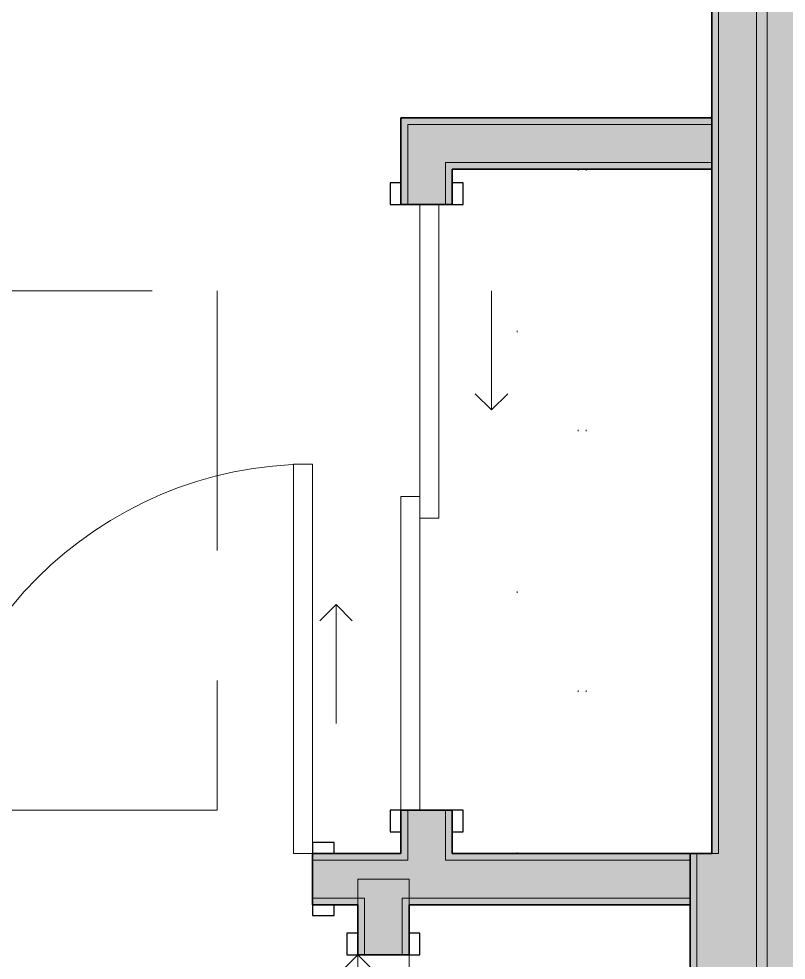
# Model space of a CAD drawing. Header units: inches. Extents: x 6 to 8416, y -388 to 6104.
# Drawn here: x 6475.6 to 6546.5, y 458.3 to 545.3 of the extents above; entities that cross this region are included whole.
import ezdxf

# ---------------------------------------------------------------- set-up
doc = ezdxf.new("R2010")
doc.units = ezdxf.units.IN
doc.header["$MEASUREMENT"] = 0
doc.linetypes.add('Dot 1_16_', pattern=[24, 0, -24])
doc.linetypes.add('Hidden 1_16_', pattern=[36, 24, -12])
for name, color, linetype, lineweight in [('A-DOOR', 31, 'Continuous', 18), ('A-DOOR-FRAM', 31, 'Continuous', 25), ('A-GENM', 13, 'Continuous', 18), ('A-ROOM', 32, 'Continuous', 13), ('A-WALL', 113, 'Continuous', 25), ('A-WALL-PATT', 111, 'Continuous', 35), ('I-WALL', 2, 'Continuous', 25), ('Q-CASE', 31, 'Continuous', 18)]:
    doc.layers.add(name, color=color, linetype=linetype, lineweight=lineweight)

# ---------------------------------------------------------------- blocks, each defined once
blk = doc.blocks.new('Unit-Double-Sliding-Flush-ICC ADA-AM - 56_ x 84_-FG-NR __U-S2 _ SLIDING CLOSET_-5466156-LEVEL 3 - PLAN Copy 1 Copy 1')
at = {"layer": 'A-DOOR', "lineweight": 9}
for p, q in [((-10.5, 14.875), (-9, 13.375)), ((-20, 13.375), (-9, 13.375)), ((-9, 13.375), (-10.5, 11.875)), ((1, 7.375), (-28, 7.375)), ((-28, 7.375), (-28, 5.625)), ((1, 7.375), (1, 5.625)), ((-28, 5.625), (-1, 5.625)), ((-1, 5.625), (1, 5.625)), ((1, 5.625), (-1, 5.625)), ((-1, 3.875), (-1, 5.625)), ((28, 5.625), (1, 5.625)), ((28, 3.875), (28, 5.625)), ((-1, 3.875), (28, 3.875)), ((9, -1), (10.5, 0.5)), ((10.5, -2.5), (9, -1)), ((20, -1), (9, -1))]:
    blk.add_line(p, q, dxfattribs=at)
at = {"layer": 'A-DOOR'}
for p, q in [((1, 7.375), (-28, 7.375)), ((-28, 7.375), (-28, 5.625)), ((1, 5.625), (1, 7.375)), ((-28, 5.625), (1, 5.625)), ((28, 5.625), (-1, 5.625)), ((-1, 5.625), (-1, 3.875)), ((28, 3.875), (28, 5.625)), ((-1, 3.875), (28, 3.875))]:
    blk.add_line(p, q, dxfattribs=at)
at = {"layer": 'A-DOOR-FRAM'}
for p, q in [((-28, 8.375), (-30, 8.375)), ((-30, 8.375), (-30, 7.375)), ((-28, 7.375), (-28, 8.375)), ((30, 8.375), (28, 8.375)), ((28, 8.375), (28, 7.375)), ((30, 7.375), (30, 8.375)), ((-30, 7.375), (-28, 7.375)), ((28, 7.375), (30, 7.375)), ((-28, 2.625), (-30, 2.625)), ((-30, 2.625), (-30, 1.625)), ((-28, 1.625), (-28, 2.625)), ((30, 2.625), (28, 2.625)), ((28, 2.625), (28, 1.625)), ((30, 1.625), (30, 2.625)), ((-30, 1.625), (-28, 1.625)), ((28, 1.625), (30, 1.625))]:
    blk.add_line(p, q, dxfattribs=at)
at = {"layer": 'A-DOOR-FRAM', "lineweight": 18}
for p, q in [((-28, 8.375), (-30, 8.375)), ((-30, 8.375), (-30, 7.375)), ((-28, 8.375), (-28, 7.375)), ((30, 8.375), (28, 8.375)), ((28, 8.375), (28, 7.375)), ((30, 8.375), (30, 7.375)), ((-30, 7.375), (-28, 7.375)), ((28, 7.375), (30, 7.375)), ((-28, 2.625), (-30, 2.625)), ((-30, 2.625), (-30, 1.625)), ((-28, 2.625), (-28, 1.625)), ((30, 2.625), (28, 2.625)), ((28, 2.625), (28, 1.625)), ((30, 2.625), (30, 1.625)), ((-30, 1.625), (-28, 1.625)), ((28, 1.625), (30, 1.625))]:
    blk.add_line(p, q, dxfattribs=at)
blk = doc.blocks.new('CW Closet Shelf-AM - CW Closet Shelf-AM-4421803-LEVEL 3 - PLAN Copy 1 Copy 1')
at = {"layer": 'Q-CASE', "linetype": 'Dot 1_16_', "lineweight": 9}
for p, q in [((-30.887, -42), (-30.887, -24)), ((-30.887, -24), (32.363, -24)), ((32.363, -24), (32.363, -42)), ((-30.887, -35.625), (32.363, -35.625)), ((-30.887, -36.375), (32.363, -36.375)), ((32.363, -42), (-30.887, -42))]:
    blk.add_line(p, q, dxfattribs=at)
blk = doc.blocks.new('Unit-Single-Flush-ICC ADA-AM - 36_ x 84_-NR _U-BE _ BED_-6494243-LEVEL 3 - PLAN Copy 1 Copy 1')
at = {"layer": 'A-DOOR'}
for p, q in [((16.25, 38.375), (18, 38.375)), ((16.25, 2.375), (16.25, 38.375)), ((18, 2.375), (18, 38.375)), ((16.25, 2.375), (18, 2.375))]:
    blk.add_line(p, q, dxfattribs=at)
at = {"layer": 'A-DOOR', "lineweight": 9}
blk.add_arc((18, 2.375), 36, 90, 180, dxfattribs=at)
at = {"layer": 'A-DOOR-FRAM'}
for p, q in [((-18, 3.375), (-20, 3.375)), ((-20, 3.375), (-20, 2.375)), ((-18, 2.375), (-18, 3.375)), ((20, 3.375), (18, 3.375)), ((18, 3.375), (18, 2.375)), ((20, 2.375), (20, 3.375)), ((-20, 2.375), (-18, 2.375)), ((18, 2.375), (20, 2.375)), ((-18, -2.375), (-20, -2.375)), ((-20, -2.375), (-20, -3.375)), ((-18, -3.375), (-18, -2.375)), ((20, -2.375), (18, -2.375)), ((18, -2.375), (18, -3.375)), ((20, -3.375), (20, -2.375)), ((-20, -3.375), (-18, -3.375)), ((18, -3.375), (20, -3.375))]:
    blk.add_line(p, q, dxfattribs=at)
at = {"layer": 'A-DOOR-FRAM', "lineweight": 18}
for p, q in [((-18, 3.375), (-20, 3.375)), ((-20, 3.375), (-20, 2.375)), ((-18, 3.375), (-18, 2.375)), ((20, 3.375), (18, 3.375)), ((18, 3.375), (18, 2.375)), ((20, 3.375), (20, 2.375)), ((-20, 2.375), (-18, 2.375)), ((18, 2.375), (20, 2.375)), ((-20, -3.375), (-20, -2.375)), ((-18, -2.375), (-20, -2.375)), ((-18, -3.375), (-18, -2.375)), ((18, -3.375), (18, -2.375)), ((20, -2.375), (18, -2.375)), ((20, -3.375), (20, -2.375)), ((-20, -3.375), (-18, -3.375)), ((18, -3.375), (20, -3.375))]:
    blk.add_line(p, q, dxfattribs=at)
blk = doc.blocks.new('Unit-Single-Flush-ICC ADA-AM - 36_ x 84_-NR _U-M _ Maintenance_Utility Only_-6560986-LEVEL 3 - PLAN Copy 1 Copy 1')
at = {"layer": 'A-DOOR'}
for p, q in [((-8.693, 26.593), (-7.456, 27.831)), ((18, 2.375), (-7.456, 27.831)), ((16.763, 1.138), (-8.693, 26.593)), ((16.763, 1.138), (18, 2.375))]:
    blk.add_line(p, q, dxfattribs=at)
at = {"layer": 'A-DOOR', "lineweight": 9}
blk.add_arc((18, 2.375), 36, 135, 180, dxfattribs=at)
at = {"layer": 'A-DOOR-FRAM'}
for p, q in [((-18, 3.375), (-20, 3.375)), ((-20, 3.375), (-20, 2.375)), ((-18, 2.375), (-18, 3.375)), ((20, 3.375), (18, 3.375)), ((18, 3.375), (18, 2.375)), ((20, 2.375), (20, 3.375)), ((-20, 2.375), (-18, 2.375)), ((18, 2.375), (20, 2.375)), ((-18, -2.375), (-20, -2.375)), ((-20, -2.375), (-20, -3.375)), ((-18, -3.375), (-18, -2.375)), ((20, -2.375), (18, -2.375)), ((18, -2.375), (18, -3.375)), ((20, -3.375), (20, -2.375)), ((-20, -3.375), (-18, -3.375)), ((18, -3.375), (20, -3.375))]:
    blk.add_line(p, q, dxfattribs=at)
at = {"layer": 'A-DOOR-FRAM', "lineweight": 18}
for p, q in [((-18, 3.375), (-20, 3.375)), ((-20, 3.375), (-20, 2.375)), ((-18, 3.375), (-18, 2.375)), ((20, 3.375), (18, 3.375)), ((18, 3.375), (18, 2.375)), ((20, 3.375), (20, 2.375)), ((-20, 2.375), (-18, 2.375)), ((18, 2.375), (20, 2.375)), ((-20, -3.375), (-20, -2.375)), ((-18, -2.375), (-20, -2.375)), ((-18, -3.375), (-18, -2.375)), ((18, -3.375), (18, -2.375)), ((20, -2.375), (18, -2.375)), ((20, -3.375), (20, -2.375)), ((-20, -3.375), (-18, -3.375)), ((18, -3.375), (20, -3.375))]:
    blk.add_line(p, q, dxfattribs=at)
blk = doc.blocks.new('z Nested-Clearance-Plumbing-AM - Clearance-2223332-LEVEL 3 - PLAN Copy 1 Copy 1')
at = {"layer": 'A-GENM', "linetype": 'Hidden 1_16_', "lineweight": 9}
for p, q in [((-15, -48), (-15, 0)), ((-15, 0), (15, 0)), ((15, 0), (15, -48)), ((15, -48), (-15, -48))]:
    blk.add_line(p, q, dxfattribs=at)

msp = doc.modelspace()

# ---------------------------------------------------------------- hatches: boundary and pattern name
at = {"layer": 'A-WALL-PATT'}
for points in [[(6540.29033733, 495.43577679), (6540.29033733, 623.93577679), (6539.66533733, 623.93577679), (6539.66533733, 495.43577679)], [(6539.66533733, 468.18577679), (6540.29033733, 468.18577679), (6540.29033733, 495.43577679), (6539.66533733, 495.43577679), (6539.66533733, 468.88381081)], [(6538.29033733, 338.68577679), (6538.29033733, 468.18577679), (6537.66533733, 468.18577679), (6537.66533733, 338.68577679)]]:
    msp.add_hatch(color=10, dxfattribs=at).paths.add_polyline_path(points)
at = {"layer": 'A-WALL-PATT', "lineweight": 25, "transparency": 33554560}
msp.add_hatch(color=10, dxfattribs=at).paths.add_polyline_path([(6511.54033733, 535.56077679), (6539.66533733, 535.56077679), (6539.66533733, 536.18577679), (6510.91533733, 536.18577679), (6510.91533733, 535.56077679)])
h = msp.add_hatch(color=10, dxfattribs=at)
h.paths.add_polyline_path([(6511.54033733, 468.18577679), (6511.54033733, 472.18577679), (6510.91533733, 472.18577679), (6510.91533733, 468.18577679)])
h.paths.add_polyline_path([(6510.91533733, 528.18577679), (6511.54033733, 528.18577679), (6511.54033733, 535.56077679), (6510.91533733, 535.56077679), (6510.91533733, 531.43577679)])
at = {"layer": 'A-WALL-PATT', "transparency": 33554560}
msp.add_hatch(color=10, dxfattribs=at).paths.add_polyline_path([(6515.66533733, 531.43577679), (6539.66533733, 531.43577679), (6539.66533733, 532.06077679), (6515.04033733, 532.06077679), (6515.04033733, 531.43577679)])
h = msp.add_hatch(color=10, dxfattribs=at)
h.paths.add_polyline_path([(6515.66533733, 468.18577679), (6515.66533733, 472.18577679), (6515.04033733, 472.18577679), (6515.04033733, 468.18577679)])
h.paths.add_polyline_path([(6515.04033733, 528.18577679), (6515.66533733, 528.18577679), (6515.66533733, 531.43577679), (6515.04033733, 531.43577679)])
at = {"layer": 'A-WALL-PATT', "lineweight": 25, "transparency": 33554560}
h = msp.add_hatch(color=10, dxfattribs=at)
h.paths.add_polyline_path([(6537.66533733, 467.56077679), (6537.66533733, 468.18577679), (6515.04033733, 468.18577679), (6515.04033733, 467.56077679), (6535.53803685, 467.56077679)])
h.paths.add_polyline_path([(6502.72720904, 467.56077679), (6511.54033733, 467.56077679), (6511.54033733, 468.18577679), (6502.72720904, 468.18577679)])
h.paths.add_polyline_path([(6466.72720904, 467.56077679), (6466.72720904, 468.18577679), (6441.29033733, 468.18577679), (6441.29033733, 467.56077679)])
h.paths.add_polyline_path([(6435.79033733, 467.56077679), (6435.79033733, 468.18577679), (6406.91533733, 468.18577679), (6406.91533733, 467.56077679), (6434.31053685, 467.56077679)])
h.paths.add_polyline_path([(6370.91533733, 467.56077679), (6370.91533733, 468.18577679), (6365.04033733, 468.18577679), (6365.04033733, 467.56077679), (6366.82553685, 467.56077679)])
h.paths.add_polyline_path([(6361.54033733, 467.56077679), (6361.54033733, 468.18577679), (6336.29033733, 468.18577679), (6336.29033733, 467.56077679)])
at = {"layer": 'A-WALL-PATT', "transparency": 33554560}
h = msp.add_hatch(color=10, dxfattribs=at)
h.paths.add_polyline_path([(6537.66533733, 463.43577679), (6537.66533733, 464.06077679), (6511.04033733, 464.06077679), (6511.04033733, 463.43577679), (6535.53803685, 463.43577679)])
h.paths.add_polyline_path([(6506.91533733, 463.43577679), (6507.54033733, 463.43577679), (6507.54033733, 464.06077679), (6502.72720904, 464.06077679), (6502.72720904, 463.43577679)])
h.paths.add_polyline_path([(6466.72720904, 463.43577679), (6466.72720904, 464.06077679), (6406.91533733, 464.06077679), (6406.91533733, 463.43577679), (6434.31053685, 463.43577679)])
h.paths.add_polyline_path([(6366.82553685, 463.43577679), (6370.91533733, 463.43577679), (6370.91533733, 464.06077679), (6332.16533733, 464.06077679), (6332.16533733, 463.43577679)])
h = msp.add_hatch(color=10, dxfattribs=at)
h.paths.add_polyline_path([(6507.54033733, 411.43577679), (6507.54033733, 422.81077679), (6506.91533733, 422.81077679), (6506.91533733, 411.43577679)])
h.paths.add_polyline_path([(6507.54033733, 458.81077679), (6507.54033733, 463.43577679), (6506.91533733, 463.43577679), (6506.91533733, 458.81077679)])
at = {"layer": 'A-WALL-PATT', "lineweight": 25, "transparency": 33554560}
h = msp.add_hatch(color=10, dxfattribs=at)
h.paths.add_polyline_path([(6511.66533733, 411.43577679), (6511.66533733, 422.81077679), (6511.04033733, 422.81077679), (6511.04033733, 411.43577679)])
h.paths.add_polyline_path([(6511.66533733, 458.81077679), (6511.66533733, 463.43577679), (6511.04033733, 463.43577679), (6511.04033733, 458.81077679)])
at = {"layer": 'I-WALL'}
for points in [[(6540.29033733, 495.43577679), (6543.79033733, 495.43577679), (6543.79033733, 624.56077679), (6540.29033733, 624.56077679), (6540.29033733, 508.24731081)], [(6543.79033733, 495.43577679), (6544.79033733, 495.43577679), (6544.79033733, 624.56077679), (6543.79033733, 624.56077679), (6543.79033733, 508.24731081)], [(6548.29033733, 495.43577679), (6548.29033733, 624.56077679), (6544.79033733, 624.56077679), (6544.79033733, 495.43577679)], [(6540.29033733, 468.18577679), (6543.79033733, 468.18577679), (6543.79033733, 495.43577679), (6540.29033733, 495.43577679), (6540.29033733, 468.88381081)], [(6544.79033733, 468.18577679), (6544.79033733, 495.43577679), (6543.79033733, 495.43577679), (6543.79033733, 468.18577679)], [(6550.29033733, 468.18577679), (6550.29033733, 495.43577679), (6544.79033733, 495.43577679), (6544.79033733, 468.18577679)], [(6538.91533733, 338.68577679), (6543.79033733, 338.68577679), (6543.79033733, 468.18577679), (6538.29033733, 468.18577679), (6538.29033733, 407.31077679), (6538.91533733, 407.31077679), (6538.91533733, 347.31077679), (6538.29033733, 347.31077679), (6538.29033733, 338.68577679)], [(6543.79033733, 338.68577679), (6544.79033733, 338.68577679), (6544.79033733, 468.18577679), (6543.79033733, 468.18577679), (6543.79033733, 350.79331081)], [(6550.29033733, 338.68577679), (6550.29033733, 468.18577679), (6544.79033733, 468.18577679), (6544.79033733, 338.68577679)]]:
    msp.add_hatch(color=10, dxfattribs=at).paths.add_polyline_path(points)
at = {"layer": 'I-WALL', "transparency": 33554560}
msp.add_hatch(color=10, dxfattribs=at).paths.add_polyline_path([(6515.04033733, 532.06077679), (6539.66533733, 532.06077679), (6539.66533733, 535.56077679), (6511.54033733, 535.56077679), (6511.54033733, 532.06077679)])
h = msp.add_hatch(color=10, dxfattribs=at)
h.paths.add_polyline_path([(6515.04033733, 467.56077679), (6515.04033733, 472.18577679), (6511.54033733, 472.18577679), (6511.54033733, 467.56077679)])
h.paths.add_polyline_path([(6515.04033733, 528.18577679), (6515.04033733, 532.06077679), (6511.54033733, 532.06077679), (6511.54033733, 528.18577679)])
h = msp.add_hatch(color=10, dxfattribs=at)
h.paths.add_polyline_path([(6535.53803685, 464.06077679), (6537.66533733, 464.06077679), (6537.66533733, 467.56077679), (6502.72720904, 467.56077679), (6502.72720904, 464.06077679), (6518.66678685, 464.06077679)])
h.paths.add_polyline_path([(6466.72720904, 464.06077679), (6466.72720904, 467.56077679), (6406.91533733, 467.56077679), (6406.91533733, 464.06077679), (6434.31053685, 464.06077679)])
h.paths.add_polyline_path([(6370.91533733, 464.06077679), (6370.91533733, 467.56077679), (6332.79033733, 467.56077679), (6332.79033733, 464.06077679), (6366.82553685, 464.06077679)])
h = msp.add_hatch(color=10, dxfattribs=at)
h.paths.add_polyline_path([(6511.04033733, 410.81077679), (6511.04033733, 422.81077679), (6507.54033733, 422.81077679), (6507.54033733, 410.81077679)])
h.paths.add_polyline_path([(6511.04033733, 458.81077679), (6511.04033733, 464.06077679), (6507.54033733, 464.06077679), (6507.54033733, 458.81077679)])

# ---------------------------------------------------------------- linework, layer by layer
at = {"layer": 'A-ROOM', "lineweight": 9, "flags": 128}
for points in [[(6537.66533733, 411.43577679), (6537.66533733, 468.18577679), (6539.66533733, 468.18577679), (6539.66533733, 495.43577679), (6539.66533733, 623.31077679), (6002.91533733, 623.31077679)], [(6506.91533733, 411.43577679), (6506.91533733, 465.81077679), (6511.66533733, 465.81077679), (6511.66533733, 411.43577679)]]:
    msp.add_lwpolyline(points, dxfattribs=at)
at = {"layer": 'A-WALL', "lineweight": 9}
for p, q in [((6540.29033733, 624.56077679), (6540.29033733, 468.18577679)), ((6543.79033733, 624.56077679), (6543.79033733, 338.68577679)), ((6544.79033733, 624.56077679), (6544.79033733, 338.68577679)), ((6511.54033733, 535.56077679), (6539.66533733, 535.56077679)), ((6511.54033733, 528.18577679), (6511.54033733, 535.56077679)), ((6515.04033733, 532.06077679), (6539.66533733, 532.06077679)), ((6515.04033733, 528.18577679), (6515.04033733, 532.06077679)), ((6511.54033733, 467.56077679), (6511.54033733, 472.18577679)), ((6515.04033733, 467.56077679), (6515.04033733, 472.18577679)), ((6502.72720904, 467.56077679), (6511.54033733, 467.56077679)), ((6515.04033733, 467.56077679), (6537.66533733, 467.56077679)), ((6538.29033733, 468.18577679), (6538.29033733, 338.68577679)), ((6540.29033733, 468.18577679), (6539.66533733, 468.18577679)), ((6502.72720904, 464.06077679), (6507.54033733, 464.06077679)), ((6507.54033733, 464.06077679), (6507.54033733, 458.81077679)), ((6511.04033733, 464.06077679), (6537.66533733, 464.06077679)), ((6511.04033733, 464.06077679), (6511.04033733, 458.81077679))]:
    msp.add_line(p, q, dxfattribs=at)
at = {"layer": 'I-WALL', "lineweight": 35}
for p, q in [((6539.66533733, 623.31077679), (6539.66533733, 468.18577679)), ((6539.66533733, 536.18577679), (6510.91533733, 536.18577679)), ((6510.91533733, 536.18577679), (6510.91533733, 528.18577679)), ((6515.66533733, 531.43577679), (6539.66533733, 531.43577679)), ((6515.66533733, 528.18577679), (6515.66533733, 531.43577679)), ((6510.91533733, 528.18577679), (6515.66533733, 528.18577679)), ((6510.91533733, 472.18577679), (6510.91533733, 468.18577679)), ((6515.66533733, 472.18577679), (6510.91533733, 472.18577679)), ((6515.66533733, 468.18577679), (6515.66533733, 472.18577679)), ((6510.91533733, 468.18577679), (6502.72720904, 468.18577679)), ((6502.72720904, 468.18577679), (6502.72720904, 463.43577679)), ((6539.66533733, 468.18577679), (6515.66533733, 468.18577679)), ((6537.66533733, 338.68577679), (6537.66533733, 468.18577679)), ((6502.72720904, 463.43577679), (6506.91533733, 463.43577679)), ((6506.91533733, 463.43577679), (6506.91533733, 458.81077679)), ((6511.66533733, 463.43577679), (6537.66533733, 463.43577679)), ((6511.66533733, 458.81077679), (6511.66533733, 463.43577679)), ((6506.91533733, 458.81077679), (6511.66533733, 458.81077679))]:
    msp.add_line(p, q, dxfattribs=at)

# ---------------------------------------------------------------- block references
at = {"layer": 'A-DOOR'}
for name, p, rotation in [('Unit-Double-Sliding-Flush-ICC ADA-AM - 56_ x 84_-FG-NR __U-S2 _ SLIDING CLOSET_-5466156-LEVEL 3 - PLAN Copy 1 Copy 1', (6518.29033733, 500.18577679), 90.00000000000206), ('Unit-Single-Flush-ICC ADA-AM - 36_ x 84_-NR _U-M _ Maintenance_Utility Only_-6560986-LEVEL 3 - PLAN Copy 1 Copy 1', (6509.29033733, 440.81077679), 89.99999999999982)]:
    msp.add_blockref(name, p, dxfattribs=dict(at, rotation=rotation))
msp.add_blockref('Unit-Single-Flush-ICC ADA-AM - 36_ x 84_-NR _U-BE _ BED_-6494243-LEVEL 3 - PLAN Copy 1 Copy 1', (6484.72720904, 465.81077679), dxfattribs=at)
at = {"layer": 'A-GENM', "linetype": 'Hidden 1_16_', "lineweight": 9, "rotation": 180}
msp.add_blockref('z Nested-Clearance-Plumbing-AM - Clearance-2223332-LEVEL 3 - PLAN Copy 1 Copy 1', (6478.91533733, 472.18577679), dxfattribs=at)
at = {"layer": 'Q-CASE', "rotation": 269.9999999999994}
msp.add_blockref('CW Closet Shelf-AM - CW Closet Shelf-AM-4421803-LEVEL 3 - PLAN Copy 1 Copy 1', (6563.66533733, 500.54848171), dxfattribs=at)

doc.saveas('drawing.dxf')
